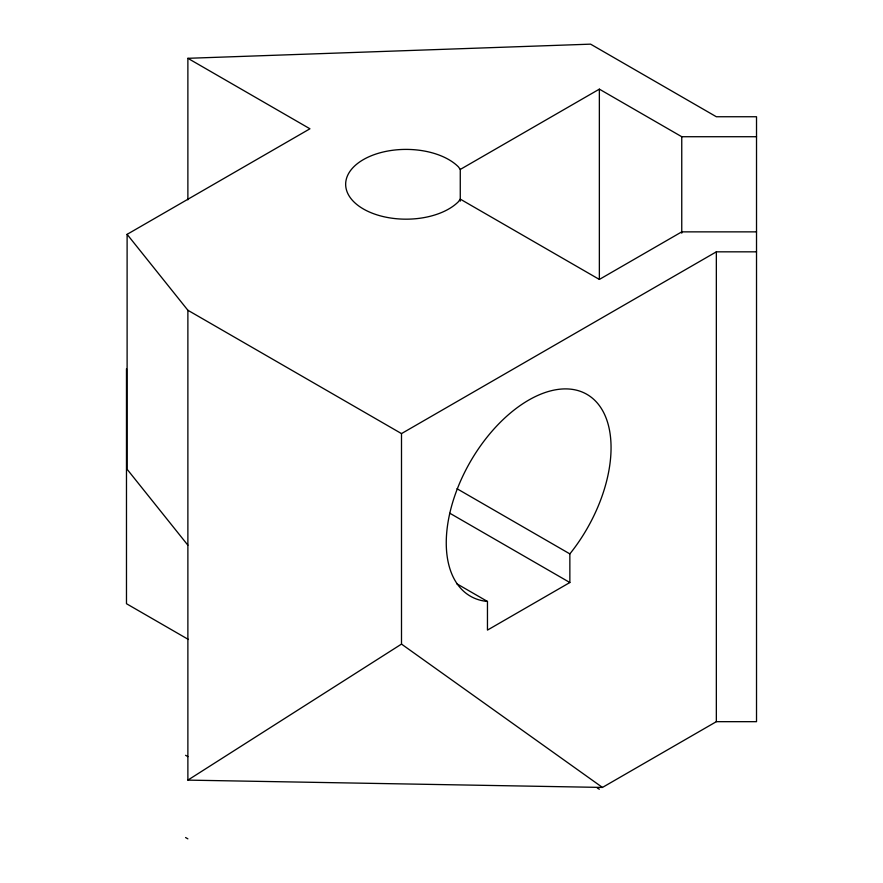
<?xml version="1.0" encoding="UTF-8"?>
<svg xmlns="http://www.w3.org/2000/svg" width="883" height="883" viewBox="0 0 883 883"><rect width="100%" height="100%" fill="white"/><g stroke="black" fill="none" stroke-linecap="round" stroke-linejoin="round"><path stroke-width="1.32" d="M187.88 199.812L187.88 58.311L309.944 128.786L127.108 234.348L187.88 310.264L187.88 780.119L401.5 644.093L401.5 433.597L716.345 251.832L756.521 251.832M460.264 201.136L460.264 169.448L599.358 89.15L681.753 136.722L756.521 136.722M569.855 582.526L487.46 630.098L487.46 601.455A116.523 67.274 -60 0 1 465.54 470.551A116.523 67.274 -60 0 1 591.776 397.67A116.523 67.274 -60 0 1 569.855 553.884L569.855 582.526L449.866 513.255M187.88 780.119L602.449 787.437L716.345 721.676L756.521 721.676L756.521 116.744L716.345 116.744L590.595 44.15L187.88 58.311M756.521 231.865L681.753 231.865L599.358 279.436L460.264 199.128L458.398 201.732A60.419 34.89 0 0 1 367.24 211.015A60.419 34.89 0 0 1 367.24 157.56A60.419 34.89 0 0 1 458.398 166.843L460.264 169.448M187.88 310.264L401.5 433.597M456.997 488.718L569.855 553.884M456.566 583.619L487.46 601.455M597.316 788.044L599.358 789.225M188.421 639.48L126.479 603.718L126.479 368.785M185.585 755.307L187.88 756.621M185.585 837.525L187.88 838.85M401.5 644.093L602.449 787.437M187.88 545.197L127.108 469.27L127.108 234.348M716.345 251.832L716.345 721.676M681.753 136.722L681.753 233.167M599.358 89.15L599.358 279.293"/></g></svg>
